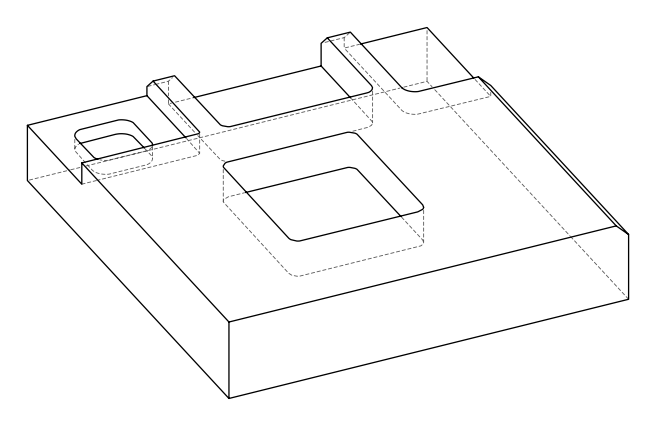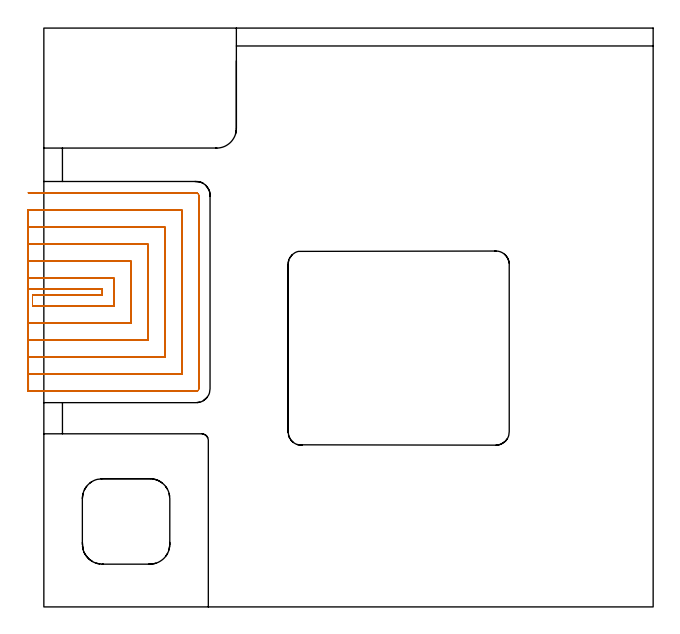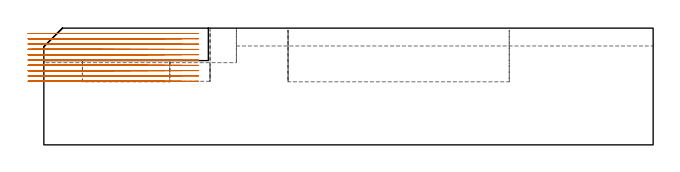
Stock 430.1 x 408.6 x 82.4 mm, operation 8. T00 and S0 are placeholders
(PLAN: 8 operations, 5 tool changes, 177.7 min)
(1 AREA_MILL | FG_CHAMFER_SURFACE | UGT0205_001 | 1.14 min | 3059 mm3)
(2 AREA_MILL_1 | FG_CHAMFER_SURFACE_1 | UGT0205_001 | 12 min | 23881 mm3)
(3 AREA_MILL_2 | FG_CHAMFER_SURFACE_2 | UGT0205_001 | 1.2 min | 3199 mm3)
(4 MILL_CORNER_NOTCH_RECTANGULAR | CORNER_NOTCH_RECTANGULAR | NXT0201_009 | Follow Part, ap 2, ae 75% | 68.6 min | 324205 mm3)
(5 MILL_CORNER_NOTCH_RECTANGULAR_1 | CORNER_NOTCH_RECTANGULAR_1 | UGT0201_109 | Follow Part, ap 6.35, ae 75% | 6.55 min | 278738 mm3)
(6 MILL_RECTANGULAR_POCKET | POCKET_RECTANGULAR_STRAIGHT | NXT0201_012 | Follow Part, ap 4, ae 75% | 36.15 min | 807767 mm3)
(7 MILL_RECTANGULAR_POCKET_1 | POCKET_RECTANGULAR_STRAIGHT_1 | UGT0201_109 | Follow Part, ap 6.35, ae 75% | 1.76 min | 53214 mm3)
(8 MILL_SLOT | SLOT_PARTIAL_RECTANGULAR | NXT0201_012 | Follow Part, ap 4, ae 75% | 50.28 min | 684073 mm3)
(TOOL UGT0205_001 | Chamfer Mill 20 x 3 x 45 deg. | D20 FL50 Z2)
(TOOL NXT0201_009 | ENDMILL 8mm [2P460-0800-NA 1630] | D8 FL26 Z6)
(TOOL UGT0201_109 | End Mill 25.4 mm | D25.4 FL25 Z2)
(TOOL NXT0201_012 | ENDMILL 16mm [2P460-1600-NA 1630] | D16 FL38 Z6)
(OP 8 MILL_SLOT)
G17 G21 G94 G90
T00 M6
G54
G17 G0 G90 X-11. Y224.312 S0 M3
G43 Z92.4 H1
Z78.65
G94 G1 X-8. Y224.3 F250.
G3 X-7.747 Y224.3 R68. F500.
G1 X41.3
Y220.2
X-7.747
G3 X-8. Y220.2 R68.
G1 Y212.199
X-7.747 Y212.2
X49.3
Y232.3
X-7.747
X-8. Y232.301
X-11. Y232.313 F250.
Y200.183
X-8. Y200.199
X-7.747 Y200.2 F500.
X61.3
Y244.3
X-7.747
X-8. Y244.301
X-11. Y244.316 F250.
Y188.178
X-8. Y188.199
X-7.747 Y188.2 F500.
X73.3
Y256.3
X-7.747
X-8. Y256.301
X-11. Y256.322 F250.
Y176.167
X-8. Y176.199
G2 X-7.747 Y176.2 R24. F500.
G1 X85.3
Y268.3
X-7.747
G2 X-8. Y268.301 R24.
G1 X-11. Y268.333 F250.
X-10.999 Y164.134
X-8. Y164.197
G2 X-7.747 Y164.2 R12. F500.
G1 X97.3
Y280.3
X-7.747
G2 X-8. Y280.303 R12.
G1 X-10.999 Y280.366 F250.
X-10.747 Y152.2
X-7.747
X107.6 F500.
G3 X109.3 Y153.9 R1.7
G1 Y290.6
G3 X107.6 Y292.3 R1.7
G1 X-7.747
X-10.747 F250.
G0 X-11. Y224.3 Z74.9
G1 X-8.
X41.3 F500.
Y220.2
X-8.
Y212.2
X49.3
Y232.3
X-8.
X-11. F250.
Y200.2
X-8.
X61.3 F500.
Y244.3
X-8.
X-11. F250.
Y188.2
X-8.
X73.3 F500.
Y256.3
X-8.
X-11. F250.
Y176.2
X-8.
X85.3 F500.
Y268.3
X-8.
X-11. F250.
Y164.2
X-8.
X97.3 F500.
Y280.3
X-8.
X-11. F250.
Y152.2
X-8.
X107.6 F500.
G3 X109.3 Y153.9 R1.7
G1 Y290.6
G3 X107.6 Y292.3 R1.7
G1 X-8.
X-11. F250.
G0 Y224.3 Z71.15
G1 X-8.
X41.3 F500.
Y220.2
X-8.
Y212.2
X49.3
Y232.3
X-8.
X-11. F250.
Y200.2
X-8.
X61.3 F500.
Y244.3
X-8.
X-11. F250.
Y188.2
X-8.
X73.3 F500.
Y256.3
X-8.
X-11. F250.
Y176.2
X-8.
X85.3 F500.
Y268.3
X-8.
X-11. F250.
Y164.2
X-8.
X97.3 F500.
Y280.3
X-8.
X-11. F250.
Y152.2
X-8.
X107.6 F500.
G3 X109.3 Y153.9 R1.7
G1 Y290.6
G3 X107.6 Y292.3 R1.7
G1 X-8.
X-11. F250.
G0 Y224.3 Z67.4
G1 X-8.
X41.3 F500.
Y220.2
X-8.
Y212.2
X49.3
Y232.3
X-8.
X-11. F250.
Y200.2
X-8.
X61.3 F500.
Y244.3
X-8.
X-11. F250.
Y188.2
X-8.
X73.3 F500.
Y256.3
X-8.
X-11. F250.
Y176.2
X-8.
X85.3 F500.
Y268.3
X-8.
X-11. F250.
Y164.2
X-8.
X97.3 F500.
Y280.3
X-8.
X-11. F250.
Y152.2
X-8.
X107.6 F500.
G3 X109.3 Y153.9 R1.7
G1 Y290.6
G3 X107.6 Y292.3 R1.7
G1 X-8.
X-11. F250.
G0 Y224.3 Z63.65
G1 X-8.
X41.3 F500.
Y220.2
X-8.
Y212.2
X49.3
Y232.3
X-8.
X-11. F250.
Y200.2
X-8.
X61.3 F500.
Y244.3
X-8.
X-11. F250.
Y188.2
X-8.
X73.3 F500.
Y256.3
X-8.
X-11. F250.
Y176.2
X-8.
X85.3 F500.
Y268.3
X-8.
X-11. F250.
Y164.2
X-8.
X97.3 F500.
Y280.3
X-8.
X-11. F250.
Y152.2
X-8.
X107.6 F500.
G3 X109.3 Y153.9 R1.7
G1 Y290.6
G3 X107.6 Y292.3 R1.7
G1 X-8.
X-11. F250.
G0 Y224.3 Z59.9
G1 X-8.
X41.3 F500.
Y220.2
X-8.
Y212.2
X49.3
Y232.3
X-8.
X-11. F250.
Y200.2
X-8.
X61.3 F500.
Y244.3
X-8.
X-11. F250.
Y188.2
X-8.
X73.3 F500.
Y256.3
X-8.
X-11. F250.
Y176.2
X-8.
X85.3 F500.
Y268.3
X-8.
X-11. F250.
Y164.2
X-8.
X97.3 F500.
Y280.3
X-8.
X-11. F250.
Y152.2
X-8.
X107.6 F500.
G3 X109.3 Y153.9 R1.7
G1 Y290.6
G3 X107.6 Y292.3 R1.7
G1 X-8.
X-11. F250.
G0 Y224.3 Z56.15
G1 X-8.
X41.3 F500.
Y220.2
X-8.
Y212.2
X49.3
Y232.3
X-8.
X-11. F250.
Y200.2
X-8.
X61.3 F500.
Y244.3
X-8.
X-11. F250.
Y188.2
X-8.
X73.3 F500.
Y256.3
X-8.
X-11. F250.
Y176.2
X-8.
X85.3 F500.
Y268.3
X-8.
X-11. F250.
Y164.2
X-8.
X97.3 F500.
Y280.3
X-8.
X-11. F250.
Y152.2
X-8.
X107.6 F500.
G3 X109.3 Y153.9 R1.7
G1 Y290.6
G3 X107.6 Y292.3 R1.7
G1 X-8.
X-11. F250.
G0 Y224.3 Z52.4
G1 X-8.
X41.3 F500.
Y220.2
X-8.
Y212.2
X49.3
Y232.3
X-8.
X-11. F250.
Y200.2
X-8.
X61.3 F500.
Y244.3
X-8.
X-11. F250.
Y188.2
X-8.
X73.3 F500.
Y256.3
X-8.
X-11. F250.
Y176.2
X-8.
X85.3 F500.
Y268.3
X-8.
X-11. F250.
Y164.2
X-8.
X97.3 F500.
Y280.3
X-8.
X-11. F250.
Y152.2
X-8.
X107.6 F500.
G3 X109.3 Y153.9 R1.7
G1 Y290.6
G3 X107.6 Y292.3 R1.7
G1 X-8.
X-11. F250.
G0 Y224.3 Z48.65
G1 X-8.
X41.3 F500.
Y220.2
X-8.
Y212.2
X49.3
Y232.3
X-8.
X-11. F250.
Y200.2
X-8.
X61.3 F500.
Y244.3
X-8.
X-11. F250.
Y188.2
X-8.
X73.3 F500.
Y256.3
X-8.
X-11. F250.
Y176.2
X-8.
X85.3 F500.
Y268.3
X-8.
X-11. F250.
Y164.2
X-8.
X97.3 F500.
Y280.3
X-8.
X-11. F250.
Y152.2
X-8.
X107.6 F500.
G3 X109.3 Y153.9 R1.7
G1 Y290.6
G3 X107.6 Y292.3 R1.7
G1 X-8.
X-11. F250.
G0 Y224.3 Z44.9
G1 X-8.
X41.3 F500.
Y220.2
X-8.
Y212.2
X49.3
Y232.3
X-8.
X-11. F250.
Y200.2
X-8.
X61.3 F500.
Y244.3
X-8.
X-11. F250.
Y188.2
X-8.
X73.3 F500.
Y256.3
X-8.
X-11. F250.
Y176.2
X-8.
X85.3 F500.
Y268.3
X-8.
X-11. F250.
Y164.2
X-8.
X97.3 F500.
Y280.3
X-8.
X-11. F250.
Y152.2
X-8.
X107.6 F500.
G3 X109.3 Y153.9 R1.7
G1 Y290.6
G3 X107.6 Y292.3 R1.7
G1 X-8.
X-11. F250.
G0 Z92.4
M5
M2
